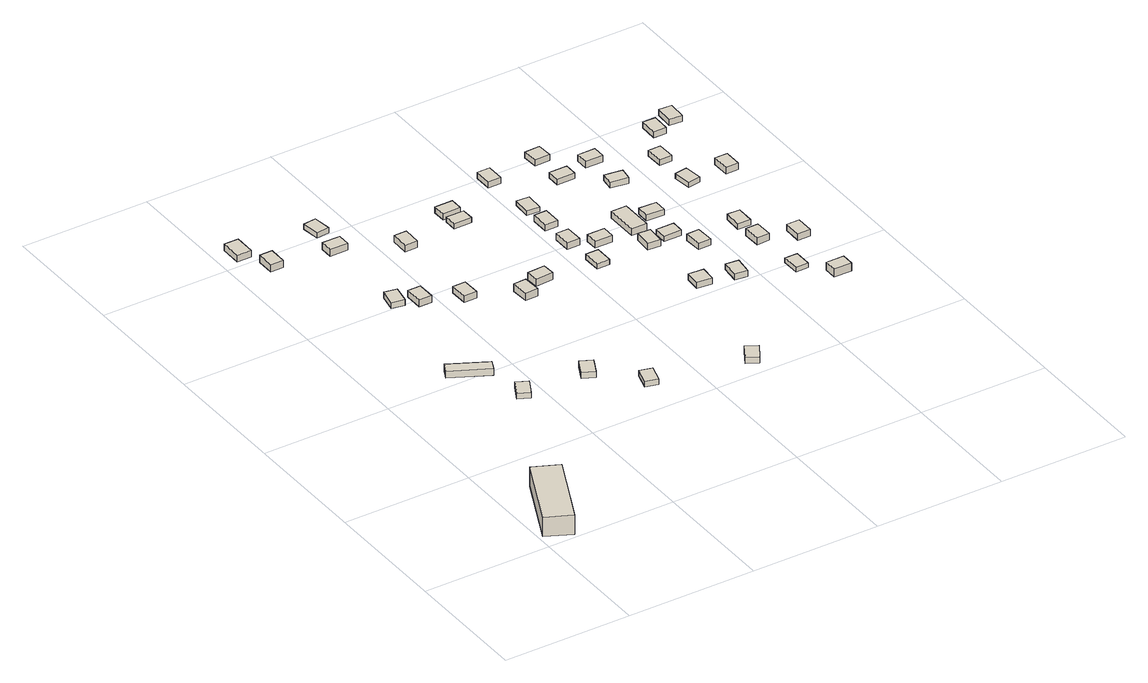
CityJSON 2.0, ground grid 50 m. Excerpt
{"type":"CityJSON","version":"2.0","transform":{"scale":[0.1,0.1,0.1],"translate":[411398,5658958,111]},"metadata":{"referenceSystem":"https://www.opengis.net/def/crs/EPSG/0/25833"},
"CityObjects":{
"building1":{"type":"Building","attributes":{"Dachtyp_tdc":"tdcPolyFlatRoof","Gemeindeschluessel":14612000,"Dachneigung":0,"QualitaetDacherkennung":76,"Geometrietyp2DReferenz":"3000","measuredHeight":7.91,"function":"31001_2000","roofType":"1000"},"geometry":[{"type":"Solid","lod":"1","boundaries":[[[[0,1,2,3]],[[4,5,6,7]],[[3,5,4,0]],[[2,6,5,3]],[[1,7,6,2]],[[0,4,7,1]]]]}]},
"building2":{"type":"Building","attributes":{"Dachtyp_tdc":"tdcPolyFlatRoof","Gemeindeschluessel":14612000,"Dachneigung":3.33,"QualitaetDacherkennung":78,"Geometrietyp2DReferenz":"3000","measuredHeight":2.81,"function":"31001_9998","roofType":"2100"},"geometry":[{"type":"Solid","lod":"1","boundaries":[[[[8,9,10,11]],[[12,13,14,15]],[[11,13,12,8]],[[10,14,13,11]],[[9,15,14,10]],[[8,12,15,9]]]]}]},
"building3":{"type":"Building","attributes":{"Gemeindeschluessel":14612000,"Dachneigung":90,"Dachorientierung":0,"MittlereTraufHoehe":115.22,"QualitaetDacherkennung":93,"ObjektHoehe":2.32,"BodenHoehe":112.9,"Geometrietyp2DReferenz":"3000","AbsoluteHoehe":115.22,"Dachflaeche":34.96,"measuredHeight":2.32,"function":"31001_9998","roofType":"1000","storeysAboveGround":1},"geometry":[{"type":"Solid","lod":"1","boundaries":[[[[16,17,18,19]],[[20,21,22,23]],[[19,21,20,16]],[[18,22,21,19]],[[17,23,22,18]],[[16,20,23,17]]]]}]},
"building4":{"type":"Building","attributes":{"Dachtyp_tdc":"tdcPolyFlatRoof","Gemeindeschluessel":14612000,"Dachneigung":6.18,"QualitaetDacherkennung":90,"Geometrietyp2DReferenz":"3000","measuredHeight":3.08,"function":"31001_9998","roofType":"2100"},"geometry":[{"type":"Solid","lod":"1","boundaries":[[[[24,25,26,27]],[[28,29,30,31]],[[27,29,28,24]],[[26,30,29,27]],[[25,31,30,26]],[[24,28,31,25]]]]}]},
"building5":{"type":"Building","attributes":{"Dachtyp_tdc":"tdcPolyFlatRoof","Gemeindeschluessel":14612000,"Dachneigung":5.83,"QualitaetDacherkennung":55,"Geometrietyp2DReferenz":"3000","measuredHeight":3.17,"function":"31001_9998","roofType":"2100"},"geometry":[{"type":"Solid","lod":"1","boundaries":[[[[32,33,34,35]],[[36,37,38,39]],[[35,37,36,32]],[[34,38,37,35]],[[33,39,38,34]],[[32,36,39,33]]]]}]},
"building6":{"type":"Building","attributes":{"Dachtyp_tdc":"tdcGableRoof","Gemeindeschluessel":14612000,"Dachneigung":17.92,"QualitaetDacherkennung":83,"Geometrietyp2DReferenz":"3000","measuredHeight":2.87,"function":"31001_9998","roofType":"3100"},"geometry":[{"type":"Solid","lod":"1","boundaries":[[[[40,41,42,43]],[[44,45,46,47]],[[43,45,44,40]],[[42,46,45,43]],[[41,47,46,42]],[[40,44,47,41]]]]}]},
"building7":{"type":"Building","attributes":{"Dachtyp_tdc":"tdcPolyFlatRoof","Gemeindeschluessel":14612000,"Dachneigung":0,"QualitaetDacherkennung":81,"Geometrietyp2DReferenz":"3000","measuredHeight":2.72,"function":"31001_9998","roofType":"1000"},"geometry":[{"type":"Solid","lod":"1","boundaries":[[[[48,49,50,51]],[[52,53,54,55]],[[51,53,52,48]],[[50,54,53,51]],[[49,55,54,50]],[[48,52,55,49]]]]}]},
"building8":{"type":"Building","attributes":{"Dachtyp_tdc":"tdcHipAndGableRoof","Gemeindeschluessel":14612000,"Dachneigung":10.01,"QualitaetDacherkennung":68,"Geometrietyp2DReferenz":"3000","measuredHeight":2.8,"function":"31001_9998","roofType":"5000"},"geometry":[{"type":"Solid","lod":"1","boundaries":[[[[56,57,58,59]],[[60,61,62,63]],[[59,61,60,56]],[[58,62,61,59]],[[57,63,62,58]],[[56,60,63,57]]]]}]},
"building9":{"type":"Building","attributes":{"Dachtyp_tdc":"tdcPolyFlatRoof","Gemeindeschluessel":14612000,"Dachneigung":6.87,"QualitaetDacherkennung":79,"Geometrietyp2DReferenz":"3000","measuredHeight":3.22,"function":"31001_9998","roofType":"2100"},"geometry":[{"type":"Solid","lod":"1","boundaries":[[[[64,65,66,67]],[[68,69,70,71]],[[67,69,68,64]],[[66,70,69,67]],[[65,71,70,66]],[[64,68,71,65]]]]}]},
"building10":{"type":"Building","attributes":{"Dachtyp_tdc":"tdcPolyFlatRoof","Gemeindeschluessel":14612000,"Dachneigung":9.86,"QualitaetDacherkennung":53,"Geometrietyp2DReferenz":"3000","measuredHeight":2.77,"function":"31001_9998","roofType":"2100"},"geometry":[{"type":"Solid","lod":"1","boundaries":[[[[72,73,74,75]],[[76,77,78,79]],[[75,77,76,72]],[[74,78,77,75]],[[73,79,78,74]],[[72,76,79,73]]]]}]},
"building11":{"type":"Building","attributes":{"Gemeindeschluessel":14612000,"Dachneigung":90,"Dachorientierung":0,"MittlereTraufHoehe":115.47,"QualitaetDacherkennung":74,"ObjektHoehe":2.3,"BodenHoehe":113.17,"Geometrietyp2DReferenz":"3000","AbsoluteHoehe":115.47,"Dachflaeche":35,"measuredHeight":2.3,"function":"31001_9998","roofType":"1000","storeysAboveGround":1},"geometry":[{"type":"Solid","lod":"1","boundaries":[[[[80,81,82,83]],[[84,85,86,87]],[[83,85,84,80]],[[82,86,85,83]],[[81,87,86,82]],[[80,84,87,81]]]]}]},
"building12":{"type":"Building","attributes":{"Dachtyp_tdc":"tdcGableRoof","Gemeindeschluessel":14612000,"Dachneigung":10.04,"QualitaetDacherkennung":93,"Geometrietyp2DReferenz":"3000","measuredHeight":2.88,"function":"31001_9998","roofType":"3100"},"geometry":[{"type":"Solid","lod":"1","boundaries":[[[[88,89,90,91]],[[92,93,94,95]],[[91,93,92,88]],[[90,94,93,91]],[[89,95,94,90]],[[88,92,95,89]]]]}]},
"building13":{"type":"Building","attributes":{"Dachtyp_tdc":"tdcGableRoof","Gemeindeschluessel":14612000,"Dachneigung":23.87,"QualitaetDacherkennung":71,"Geometrietyp2DReferenz":"3000","measuredHeight":3.32,"function":"31001_9998","roofType":"3100"},"geometry":[{"type":"Solid","lod":"1","boundaries":[[[[96,97,98,99]],[[100,101,102,103]],[[99,101,100,96]],[[98,102,101,99]],[[97,103,102,98]],[[96,100,103,97]]]]}]},
"building14":{"type":"Building","attributes":{"Dachtyp_tdc":"tdcPolyFlatRoof","Gemeindeschluessel":14612000,"Dachneigung":6.82,"QualitaetDacherkennung":85,"Geometrietyp2DReferenz":"3000","measuredHeight":3.34,"function":"31001_9998","roofType":"2100"},"geometry":[{"type":"Solid","lod":"1","boundaries":[[[[104,105,106,107]],[[108,109,110,111]],[[107,109,108,104]],[[106,110,109,107]],[[105,111,110,106]],[[104,108,111,105]]]]}]},
"building15":{"type":"Building","attributes":{"Dachtyp_tdc":"tdcGableRoof","Gemeindeschluessel":14612000,"Dachneigung":23.13,"QualitaetDacherkennung":96,"Geometrietyp2DReferenz":"3000","measuredHeight":3.4,"function":"31001_9998","roofType":"3100"},"geometry":[{"type":"Solid","lod":"1","boundaries":[[[[112,113,114,115]],[[116,117,118,119]],[[115,117,116,112]],[[114,118,117,115]],[[113,119,118,114]],[[112,116,119,113]]]]}]},
"building16":{"type":"Building","attributes":{"Dachtyp_tdc":"tdcGableRoof","Gemeindeschluessel":14612000,"Dachneigung":12.11,"QualitaetDacherkennung":67,"Geometrietyp2DReferenz":"3000","measuredHeight":2.43,"function":"31001_9998","roofType":"3100"},"geometry":[{"type":"Solid","lod":"1","boundaries":[[[[120,121,122,123]],[[124,125,126,127]],[[123,125,124,120]],[[122,126,125,123]],[[121,127,126,122]],[[120,124,127,121]]]]}]},
"building17":{"type":"Building","attributes":{"Dachtyp_tdc":"tdcPolyFlatRoof","Gemeindeschluessel":14612000,"Dachneigung":5.13,"QualitaetDacherkennung":51,"Geometrietyp2DReferenz":"3000","measuredHeight":2.76,"function":"31001_9998","roofType":"2100"},"geometry":[{"type":"Solid","lod":"1","boundaries":[[[[128,129,130,131]],[[132,133,134,135]],[[131,133,132,128]],[[130,134,133,131]],[[129,135,134,130]],[[128,132,135,129]]]]}]},
"building18":{"type":"Building","attributes":{"Dachtyp_tdc":"tdcGableRoof","Gemeindeschluessel":14612000,"Dachneigung":10,"QualitaetDacherkennung":61,"Geometrietyp2DReferenz":"3000","measuredHeight":2.63,"function":"31001_9998","roofType":"3100"},"geometry":[{"type":"Solid","lod":"1","boundaries":[[[[136,137,138,139]],[[140,141,142,143]],[[139,141,140,136]],[[138,142,141,139]],[[137,143,142,138]],[[136,140,143,137]]]]}]},
"building19":{"type":"Building","attributes":{"Dachtyp_tdc":"tdcGableRoof","Gemeindeschluessel":14612000,"Dachneigung":22.36,"QualitaetDacherkennung":60,"Geometrietyp2DReferenz":"3000","measuredHeight":2.64,"function":"31001_9998","roofType":"3100"},"geometry":[{"type":"Solid","lod":"1","boundaries":[[[[144,145,146,147]],[[148,149,150,151]],[[147,149,148,144]],[[146,150,149,147]],[[145,151,150,146]],[[144,148,151,145]]]]}]},
"building20":{"type":"Building","attributes":{"Dachtyp_tdc":"tdcHipAndGableRoof","Gemeindeschluessel":14612000,"Dachneigung":19.12,"QualitaetDacherkennung":78,"Geometrietyp2DReferenz":"3000","measuredHeight":3.22,"function":"31001_9998","roofType":"5000"},"geometry":[{"type":"Solid","lod":"1","boundaries":[[[[152,153,154,155]],[[156,157,158,159]],[[155,157,156,152]],[[154,158,157,155]],[[153,159,158,154]],[[152,156,159,153]]]]}]},
"building21":{"type":"Building","attributes":{"Dachtyp_tdc":"tdcGableRoof","Gemeindeschluessel":14612000,"Dachneigung":15.05,"QualitaetDacherkennung":94,"Geometrietyp2DReferenz":"3000","measuredHeight":3.01,"function":"31001_9998","roofType":"3100"},"geometry":[{"type":"Solid","lod":"1","boundaries":[[[[160,161,162,163]],[[164,165,166,167]],[[163,165,164,160]],[[162,166,165,163]],[[161,167,166,162]],[[160,164,167,161]]]]}]},
"building22":{"type":"Building","attributes":{"Dachtyp_tdc":"tdcPolyFlatRoof","Gemeindeschluessel":14612000,"Dachneigung":7.86,"QualitaetDacherkennung":77,"Geometrietyp2DReferenz":"3000","measuredHeight":2.28,"function":"31001_9998","roofType":"2100"},"geometry":[{"type":"Solid","lod":"1","boundaries":[[[[168,169,170,171]],[[172,173,174,175]],[[171,173,172,168]],[[170,174,173,171]],[[169,175,174,170]],[[168,172,175,169]]]]}]},
"building23":{"type":"Building","attributes":{"Dachtyp_tdc":"tdcGableRoof","Gemeindeschluessel":14612000,"Dachneigung":17.44,"QualitaetDacherkennung":94,"Geometrietyp2DReferenz":"3000","measuredHeight":3.13,"function":"31001_9998","roofType":"3100"},"geometry":[{"type":"Solid","lod":"1","boundaries":[[[[176,177,178,179]],[[180,181,182,183]],[[179,181,180,176]],[[178,182,181,179]],[[177,183,182,178]],[[176,180,183,177]]]]}]},
"building24":{"type":"Building","attributes":{"Dachtyp_tdc":"tdcPolyFlatRoof","Gemeindeschluessel":14612000,"Dachneigung":9.38,"QualitaetDacherkennung":81,"Geometrietyp2DReferenz":"3000","measuredHeight":3,"function":"31001_9998","roofType":"2100"},"geometry":[{"type":"Solid","lod":"1","boundaries":[[[[184,185,186,187]],[[188,189,190,191]],[[187,189,188,184]],[[186,190,189,187]],[[185,191,190,186]],[[184,188,191,185]]]]}]},
"building25":{"type":"Building","attributes":{"Dachtyp_tdc":"tdcPolyFlatRoof","Gemeindeschluessel":14612000,"Dachneigung":16.21,"QualitaetDacherkennung":65,"Geometrietyp2DReferenz":"3000","measuredHeight":3.14,"function":"31001_9998","roofType":"2100"},"geometry":[{"type":"Solid","lod":"1","boundaries":[[[[192,193,194,195]],[[196,197,198,199]],[[195,197,196,192]],[[194,198,197,195]],[[193,199,198,194]],[[192,196,199,193]]]]}]},
"building26":{"type":"Building","attributes":{"Dachtyp_tdc":"tdcGableRoof","Gemeindeschluessel":14612000,"Dachneigung":10.44,"QualitaetDacherkennung":71,"Geometrietyp2DReferenz":"3000","measuredHeight":3.11,"function":"31001_9998","roofType":"3100"},"geometry":[{"type":"Solid","lod":"1","boundaries":[[[[200,201,202,203]],[[204,205,206,207]],[[203,205,204,200]],[[202,206,205,203]],[[201,207,206,202]],[[200,204,207,201]]]]}]},
"building27":{"type":"Building","attributes":{"Dachtyp_tdc":"tdcPolyFlatRoof","Gemeindeschluessel":14612000,"Dachneigung":3.43,"QualitaetDacherkennung":67,"Geometrietyp2DReferenz":"3000","measuredHeight":2.88,"function":"31001_9998","roofType":"2100"},"geometry":[{"type":"Solid","lod":"1","boundaries":[[[[208,209,210,211]],[[212,213,214,215]],[[211,213,212,208]],[[210,214,213,211]],[[209,215,214,210]],[[208,212,215,209]]]]}]},
"building28":{"type":"Building","attributes":{"Dachtyp_tdc":"tdcGableRoof","Gemeindeschluessel":14612000,"Dachneigung":11.48,"QualitaetDacherkennung":58,"Geometrietyp2DReferenz":"3000","measuredHeight":2.66,"function":"31001_9998","roofType":"3100"},"geometry":[{"type":"Solid","lod":"1","boundaries":[[[[216,217,218,219]],[[220,221,222,223]],[[219,221,220,216]],[[218,222,221,219]],[[217,223,222,218]],[[216,220,223,217]]]]}]},
"building29":{"type":"Building","attributes":{"Dachtyp_tdc":"tdcGableRoof","Gemeindeschluessel":14612000,"Dachneigung":19.18,"QualitaetDacherkennung":82,"Geometrietyp2DReferenz":"3000","measuredHeight":2.68,"function":"31001_9998","roofType":"3100"},"geometry":[{"type":"Solid","lod":"1","boundaries":[[[[224,225,226,227]],[[228,229,230,231]],[[227,229,228,224]],[[226,230,229,227]],[[225,231,230,226]],[[224,228,231,225]]]]}]},
"building30":{"type":"Building","attributes":{"Dachtyp_tdc":"tdcGableRoof","Gemeindeschluessel":14612000,"Dachneigung":14.75,"QualitaetDacherkennung":75,"Geometrietyp2DReferenz":"3000","measuredHeight":3.02,"function":"31001_9998","roofType":"3100"},"geometry":[{"type":"Solid","lod":"1","boundaries":[[[[232,233,234,235]],[[236,237,238,239]],[[235,237,236,232]],[[234,238,237,235]],[[233,239,238,234]],[[232,236,239,233]]]]}]},
"building31":{"type":"Building","attributes":{"Dachtyp_tdc":"tdcGableRoof","Gemeindeschluessel":14612000,"Dachneigung":12.56,"QualitaetDacherkennung":82,"Geometrietyp2DReferenz":"3000","measuredHeight":2.7,"function":"31001_9998","roofType":"3100"},"geometry":[{"type":"Solid","lod":"1","boundaries":[[[[240,241,242,243]],[[244,245,246,247]],[[243,245,244,240]],[[242,246,245,243]],[[241,247,246,242]],[[240,244,247,241]]]]}]},
"building32":{"type":"Building","attributes":{"Dachtyp_tdc":"tdcGableRoof","Gemeindeschluessel":14612000,"Dachneigung":13.2,"QualitaetDacherkennung":95,"Geometrietyp2DReferenz":"3000","measuredHeight":2.95,"function":"31001_9998","roofType":"3100"},"geometry":[{"type":"Solid","lod":"1","boundaries":[[[[248,249,250,251]],[[252,253,254,255]],[[251,253,252,248]],[[250,254,253,251]],[[249,255,254,250]],[[248,252,255,249]]]]}]},
"building33":{"type":"Building","attributes":{"Dachtyp_tdc":"tdcPolyFlatRoof","Gemeindeschluessel":14612000,"Dachneigung":8.95,"QualitaetDacherkennung":82,"Geometrietyp2DReferenz":"3000","measuredHeight":2.91,"function":"31001_9998","roofType":"2100"},"geometry":[{"type":"Solid","lod":"1","boundaries":[[[[256,257,258,259]],[[260,261,262,263]],[[259,261,260,256]],[[258,262,261,259]],[[257,263,262,258]],[[256,260,263,257]]]]}]},
"building34":{"type":"Building","attributes":{"Dachtyp_tdc":"tdcPolyFlatRoof","Gemeindeschluessel":14612000,"Dachneigung":3.85,"QualitaetDacherkennung":53,"Geometrietyp2DReferenz":"3000","measuredHeight":2.59,"function":"31001_9998","roofType":"2100"},"geometry":[{"type":"Solid","lod":"1","boundaries":[[[[264,265,266,267]],[[268,269,270,271]],[[267,269,268,264]],[[266,270,269,267]],[[265,271,270,266]],[[264,268,271,265]]]]}]},
"building35":{"type":"Building","attributes":{"Gemeindeschluessel":14612000,"Dachneigung":71.41,"Dachorientierung":89.94,"MittlereTraufHoehe":113.13,"QualitaetDacherkennung":31,"ObjektHoehe":2.4,"BodenHoehe":111.91,"Geometrietyp2DReferenz":"3000","AbsoluteHoehe":114.31,"Dachflaeche":37.7,"measuredHeight":2.4,"function":"31001_9998","roofType":"5000","storeysAboveGround":1},"geometry":[{"type":"Solid","lod":"1","boundaries":[[[[272,273,274,275]],[[276,277,278,279]],[[275,277,276,272]],[[274,278,277,275]],[[273,279,278,274]],[[272,276,279,273]]]]}]},
"building36":{"type":"Building","attributes":{"Dachtyp_tdc":"tdcGableRoof","Gemeindeschluessel":14612000,"Dachneigung":15.36,"QualitaetDacherkennung":83,"Geometrietyp2DReferenz":"3000","measuredHeight":3.02,"function":"31001_9998","roofType":"3100"},"geometry":[{"type":"Solid","lod":"1","boundaries":[[[[280,281,282,283]],[[284,285,286,287]],[[283,285,284,280]],[[282,286,285,283]],[[281,287,286,282]],[[280,284,287,281]]]]}]},
"building37":{"type":"Building","attributes":{"Dachtyp_tdc":"tdcHipAndGableRoof","Gemeindeschluessel":14612000,"Dachneigung":17.99,"QualitaetDacherkennung":80,"Geometrietyp2DReferenz":"3000","measuredHeight":3.18,"function":"31001_9998","roofType":"5000"},"geometry":[{"type":"Solid","lod":"1","boundaries":[[[[288,289,290,291]],[[292,293,294,295]],[[291,293,292,288]],[[290,294,293,291]],[[289,295,294,290]],[[288,292,295,289]]]]}]},
"building38":{"type":"Building","attributes":{"Dachtyp_tdc":"tdcPolyFlatRoof","Gemeindeschluessel":14612000,"Dachneigung":18.04,"QualitaetDacherkennung":66,"Geometrietyp2DReferenz":"3000","measuredHeight":4.07,"function":"31001_9998","roofType":"2100"},"geometry":[{"type":"Solid","lod":"1","boundaries":[[[[296,297,298,299]],[[300,301,302,303]],[[299,301,300,296]],[[298,302,301,299]],[[297,303,302,298]],[[296,300,303,297]]]]}]},
"building39":{"type":"Building","attributes":{"Dachtyp_tdc":"tdcPolyFlatRoof","Gemeindeschluessel":14612000,"Dachneigung":15.61,"QualitaetDacherkennung":52,"Geometrietyp2DReferenz":"3000","measuredHeight":2.86,"function":"31001_9998","roofType":"2100"},"geometry":[{"type":"Solid","lod":"1","boundaries":[[[[304,305,306,307]],[[308,309,310,311]],[[307,309,308,304]],[[306,310,309,307]],[[305,311,310,306]],[[304,308,311,305]]]]}]},
"building40":{"type":"Building","attributes":{"Dachtyp_tdc":"tdcPolyFlatRoof","Gemeindeschluessel":14612000,"Dachneigung":5.25,"QualitaetDacherkennung":61,"Geometrietyp2DReferenz":"3000","measuredHeight":2.85,"function":"31001_9998","roofType":"2100"},"geometry":[{"type":"Solid","lod":"1","boundaries":[[[[312,313,314,315]],[[316,317,318,319]],[[315,317,316,312]],[[314,318,317,315]],[[313,319,318,314]],[[312,316,319,313]]]]}]},
"building41":{"type":"Building","attributes":{"Dachtyp_tdc":"tdcGableRoof","Gemeindeschluessel":14612000,"Dachneigung":37.35,"QualitaetDacherkennung":70,"Geometrietyp2DReferenz":"3000","measuredHeight":3.35,"function":"31001_9998","roofType":"3100"},"geometry":[{"type":"Solid","lod":"1","boundaries":[[[[320,321,322,323]],[[324,325,326,327]],[[323,325,324,320]],[[322,326,325,323]],[[321,327,326,322]],[[320,324,327,321]]]]}]},
"building42":{"type":"Building","attributes":{"Dachtyp_tdc":"tdcPolyFlatRoof","Gemeindeschluessel":14612000,"Dachneigung":12.21,"QualitaetDacherkennung":68,"Geometrietyp2DReferenz":"3000","measuredHeight":3.03,"function":"31001_9998","roofType":"2100"},"geometry":[{"type":"Solid","lod":"1","boundaries":[[[[328,329,330,331]],[[332,333,334,335]],[[331,333,332,328]],[[330,334,333,331]],[[329,335,334,330]],[[328,332,335,329]]]]}]},
"building43":{"type":"Building","attributes":{"Dachtyp_tdc":"tdcPolyFlatRoof","Gemeindeschluessel":14612000,"Dachneigung":9.69,"QualitaetDacherkennung":74,"Geometrietyp2DReferenz":"3000","measuredHeight":3.12,"function":"31001_9998","roofType":"2100"},"geometry":[{"type":"Solid","lod":"1","boundaries":[[[[336,337,338,339]],[[340,341,342,343]],[[339,341,340,336]],[[338,342,341,339]],[[337,343,342,338]],[[336,340,343,337]]]]}]},
"building44":{"type":"Building","attributes":{"Dachtyp_tdc":"tdcPolyFlatRoof","Gemeindeschluessel":14612000,"Dachneigung":14.06,"QualitaetDacherkennung":73,"Geometrietyp2DReferenz":"3000","measuredHeight":3,"function":"31001_9998","roofType":"2100"},"geometry":[{"type":"Solid","lod":"1","boundaries":[[[[344,345,346,347]],[[348,349,350,351]],[[347,349,348,344]],[[346,350,349,347]],[[345,351,350,346]],[[344,348,351,345]]]]}]},
"building45":{"type":"Building","attributes":{"Dachtyp_tdc":"tdcGableRoof","Gemeindeschluessel":14612000,"Dachneigung":15.74,"QualitaetDacherkennung":86,"Geometrietyp2DReferenz":"3000","measuredHeight":3,"function":"31001_9998","roofType":"3100"},"geometry":[{"type":"Solid","lod":"1","boundaries":[[[[352,353,354,355]],[[356,357,358,359]],[[355,357,356,352]],[[354,358,357,355]],[[353,359,358,354]],[[352,356,359,353]]]]}]}
},
"vertices":[
[236,283,93],[137,329,93],[6,49,93],[105,2,93],[236,283,14],[105,2,14],[6,49,14],[137,329,14],
[253,1032,45],[398,957,45],[416,996,45],[272,1071,45],[253,1032,18],[272,1071,18],[416,996,18],[398,957,18],
[384,793,42],[428,770,42],[461,832,42],[416,855,42],[384,793,19],[416,855,19],[461,832,19],[428,770,19],
[57,2107,30],[57,2026,30],[113,2026,30],[113,2107,30],[57,2107,3],[113,2107,3],[113,2026,3],[57,2026,3],
[120,1984,31],[120,1914,31],[170,1914,31],[170,1984,31],[120,1984,2],[170,1984,2],[170,1914,2],[120,1914,2],
[336,1497,32],[385,1488,32],[398,1557,32],[349,1566,32],[336,1497,8],[349,1566,8],[398,1557,8],[385,1488,8],
[468,1451,39],[468,1521,39],[418,1521,39],[418,1451,39],[468,1451,12],[418,1451,12],[418,1521,12],[468,1521,12],
[633,774,47],[678,752,47],[709,815,47],[664,837,47],[633,774,22],[664,837,22],[709,815,22],[678,752,22],
[338,1930,33],[338,1880,33],[408,1880,33],[408,1930,33],[338,1930,5],[408,1930,5],[408,1880,5],[338,1880,5],
[360,1996,27],[410,2002,27],[402,2072,27],[352,2066,27],[360,1996,6],[352,2066,6],[402,2072,6],[410,2002,6],
[804,681,45],[785,613,45],[833,600,45],[852,667,45],[804,681,22],[852,667,22],[833,600,22],[785,613,22],
[559,1387,40],[609,1388,40],[608,1458,40],[558,1457,40],[559,1387,14],[558,1457,14],[608,1458,14],[609,1388,14],
[611,1828,38],[561,1828,38],[560,1758,38],[610,1758,38],[611,1828,11],[610,1758,11],[560,1758,11],[561,1828,11],
[781,1348,50],[731,1346,50],[734,1276,50],[784,1278,50],[781,1348,20],[784,1278,20],[734,1276,20],[731,1346,20],
[809,1380,48],[811,1330,48],[881,1334,48],[879,1384,48],[809,1380,20],[879,1384,20],[881,1334,20],[811,1330,20],
[776,1785,31],[846,1785,31],[846,1835,31],[776,1835,31],[776,1785,11],[776,1835,11],[846,1835,11],[846,1785,11],
[1226,582,48],[1183,608,48],[1147,548,48],[1190,522,48],[1226,582,23],[1190,522,23],[1147,548,23],[1183,608,23],
[775,1903,34],[775,1853,34],[845,1853,34],[845,1903,34],[775,1903,10],[845,1903,10],[845,1853,10],[775,1853,10],
[1045,1311,37],[1095,1311,37],[1095,1381,37],[1045,1381,37],[1045,1311,16],[1045,1381,16],[1095,1381,16],[1095,1311,16],
[1076,1537,41],[1026,1537,41],[1026,1467,41],[1076,1467,41],[1076,1537,14],[1076,1467,14],[1026,1467,14],[1026,1537,14],
[1026,1604,38],[1076,1604,38],[1076,1674,38],[1026,1674,38],[1026,1604,13],[1026,1674,13],[1076,1674,13],[1076,1604,13],
[1075,1715,31],[1079,1785,31],[1029,1788,31],[1025,1718,31],[1075,1715,12],[1025,1718,12],[1029,1788,12],[1079,1785,12],
[1179,1422,42],[1179,1472,42],[1109,1472,42],[1109,1422,42],[1179,1422,15],[1109,1422,15],[1109,1472,15],[1179,1472,15],
[1322,1023,41],[1327,1082,41],[1267,1087,41],[1263,1027,41],[1322,1023,16],[1263,1027,16],[1267,1087,16],[1327,1082,16],
[1008,2000,36],[1008,1930,36],[1058,1930,36],[1058,2000,36],[1008,2000,11],[1058,2000,11],[1058,1930,11],[1008,1930,11],
[1254,1382,44],[1250,1312,44],[1300,1309,44],[1304,1379,44],[1254,1382,17],[1304,1379,17],[1300,1309,17],[1250,1312,17],
[1315,1418,42],[1315,1546,42],[1254,1546,42],[1254,1418,42],[1315,1418,15],[1254,1418,15],[1254,1546,15],[1315,1546,15],
[1400,1002,39],[1449,996,39],[1457,1066,39],[1407,1071,39],[1400,1002,16],[1407,1071,16],[1457,1066,16],[1449,996,16],
[1326,1376,38],[1326,1326,38],[1395,1326,38],[1396,1376,38],[1326,1376,16],[1396,1376,16],[1395,1326,16],[1326,1326,16],
[1394,1292,41],[1397,1222,41],[1447,1224,41],[1444,1294,41],[1394,1292,16],[1444,1294,16],[1447,1224,16],[1397,1222,16],
[1285,1820,33],[1285,1870,33],[1215,1870,33],[1215,1820,33],[1285,1820,10],[1215,1820,10],[1215,1870,10],[1285,1870,10],
[1345,1467,38],[1415,1464,38],[1416,1514,38],[1347,1517,38],[1345,1467,14],[1347,1517,14],[1416,1514,14],[1415,1464,14],
[1274,1960,34],[1272,2020,34],[1212,2017,34],[1214,1957,34],[1274,1960,10],[1214,1957,10],[1212,2017,10],[1272,2020,10],
[1361,1756,33],[1354,1707,33],[1423,1697,33],[1431,1746,33],[1361,1756,10],[1431,1746,10],[1423,1697,10],[1354,1707,10],
[1655,938,27],[1655,1007,27],[1605,1007,27],[1605,937,27],[1655,938,9],[1605,937,9],[1605,1007,9],[1655,1007,9],
[1354,1909,32],[1354,1859,32],[1424,1859,32],[1424,1909,32],[1354,1909,6],[1424,1909,6],[1424,1859,6],[1354,1859,6],
[1634,1219,36],[1584,1218,36],[1586,1148,36],[1636,1150,36],[1634,1219,8],[1636,1150,8],[1586,1148,8],[1584,1218,8],
[1768,893,40],[1698,893,40],[1698,843,40],[1768,843,40],[1768,893,8],[1768,843,8],[1698,843,8],[1698,893,8],
[1633,1263,29],[1635,1333,29],[1585,1335,29],[1583,1265,29],[1633,1263,7],[1583,1265,7],[1585,1335,7],[1635,1333,7],
[1769,1101,31],[1769,1171,31],[1719,1171,31],[1719,1101,31],[1769,1101,5],[1719,1101,5],[1719,1171,5],[1769,1171,5],
[1575,1641,26],[1583,1572,26],[1633,1578,26],[1624,1648,26],[1575,1641,5],[1624,1648,5],[1633,1578,5],[1583,1572,5],
[1573,1736,28],[1623,1737,28],[1622,1807,28],[1572,1806,28],[1573,1736,6],[1572,1806,6],[1622,1807,6],[1623,1737,6],
[1785,1573,30],[1785,1643,30],[1735,1643,30],[1735,1573,30],[1785,1573,3],[1735,1573,3],[1735,1643,3],[1785,1643,3],
[1700,1891,27],[1702,1961,27],[1652,1962,27],[1650,1892,27],[1700,1891,3],[1650,1892,3],[1652,1962,3],[1702,1961,3],
[1735,1926,28],[1785,1923,28],[1789,1993,28],[1739,1996,28],[1735,1926,2],[1739,1996,2],[1789,1993,2],[1785,1923,2]
]}
